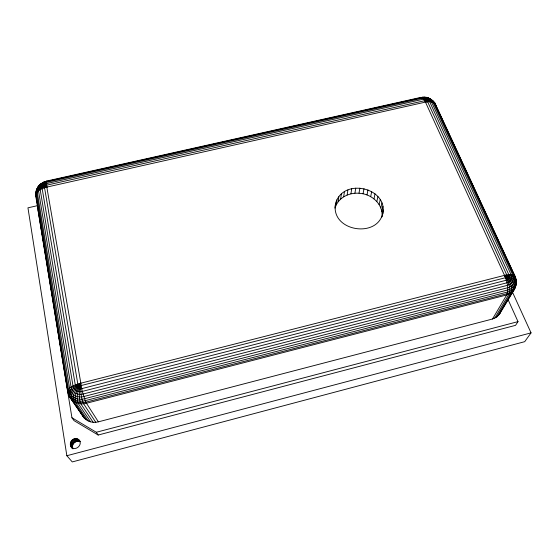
<?xml version="1.0" encoding="UTF-8"?>
<svg xmlns="http://www.w3.org/2000/svg" width="559" height="559" viewBox="0 0 559 559"><rect width="100%" height="100%" fill="white"/><g stroke="black" fill="none" stroke-linecap="round" stroke-linejoin="round"><path stroke-width="0.84" d="M70.21 397.149L68.757 395.038L67.737 391.593L35.839 196.495C35.245 191.562 37.153 186.301 41.359 183.45L44.014 184.694L46.809 187.09L82.271 391.419L85.779 402.187L98.363 421.842L492.5 319.014L496.651 317.1L499.627 313.92L514.21 289.632C516.523 285.677 516.97 280.66 515.098 276.446L435.747 105.008C434.616 99.893 429.158 98.852 425.455 102.101L46.809 187.09C42.435 188.201 37.187 190.312 35.874 195.091L67.96 391.684M98.363 421.842C92.696 423.387 86.03 421.353 82.886 416.217L69.882 397.337C68.596 390.93 76.178 386.625 80.545 383.271L504.525 275.363L511.017 274.49L513.854 275.049L515.098 276.446M70.504 445.642L72.656 448.255C71.161 444.202 76.01 439.849 79.881 441.743L77.82 439.067C71.838 436.362 67.227 445.642 73.019 448.891M95.764 422.297L83.591 403.759C80.692 397.4 80.699 390.133 80.545 383.271C75.989 384.871 69.016 386.164 67.737 391.593L68.757 395.038M381.832 217.039C392.041 188.886 343.736 176.05 335.652 203.148C329.496 232.16 381.091 239.657 383.229 209.974M335.12 207.305L335.652 203.148M335.009 208.144L336.259 204.818L336.916 199.801M336.259 204.818L338.167 201.764L338.838 196.733M338.167 201.764L340.669 199.074L341.36 194.015M40.905 184.316L40.996 183.715L42.945 182.43L46.816 181.046L47.208 181.43M340.669 199.074L343.687 196.81L344.414 191.744M343.687 196.81L347.139 195.056L347.901 189.969M36.042 192.45L35.839 196.495M492.5 319.014L506.678 294.977C509.214 288.612 506.95 281.422 504.525 275.363L425.455 102.101L423.729 99.118L421.13 97.329L46.523 181.081L46.809 187.09C43.267 186.979 38.906 187.048 36.517 190.095L35.762 193.169L36.139 195.811M347.139 195.056L350.919 193.847L351.716 188.753M350.919 193.847L354.909 193.218L355.748 188.124M354.909 193.218L358.997 193.197L359.884 188.103M382.09 214.922C382.223 204.287 372.993 195.804 363.07 193.777L363.993 188.683M367.004 194.937L367.969 189.857M370.68 196.656L371.679 191.583M373.985 198.878L375.026 193.819M376.836 201.547L377.905 196.502M379.135 204.573L380.232 199.556M380.812 207.878L381.923 202.882M381.804 211.365L382.936 206.39M382.216 215.984L382.782 213.524M515.538 286.131L515.181 287.599L498.314 315.646M39.214 185.805L41.359 183.45M36.761 190.451L36.754 189.305L38.138 186.643L39.968 184.666L43.392 185.239L46.809 187.09C42.959 187.503 38.529 188.453 36.244 191.891L68.471 389.42C69.498 396.673 77.701 400.782 84.416 398.77L507.775 289.988C514.035 288.758 517.697 281.324 514.692 275.65L435.195 103.89L432.463 100.431M93.157 422.311L80.81 403.773C78.19 397.302 79.553 389.965 80.545 383.271C75.919 385.689 69.323 388.274 68.38 394.053C70.511 401.551 79.154 405.373 86.379 403.277L506.678 294.977L508.997 294.153L512.827 291.442C519.542 282.882 515.719 275.021 504.525 275.363C507.831 280.8 511.401 287.745 508.997 294.153L494.694 318.232M36.062 191.227L36.517 190.095M36.754 189.305L38.823 186.042L39.871 185.707L42.882 185.861L46.809 187.09L44.685 181.633L44.965 182.101M426.293 97.497L429.724 98.461L433.155 101.025M499.627 313.92L500.564 311.978M496.651 317.1L511.073 292.965C513.337 286.529 508.501 280.045 504.525 275.363C509.228 274.769 517.194 275.356 516.243 281.946L515.719 285.397C517.669 279.262 509.053 276.53 504.525 275.363C508.872 279.046 513.784 284.028 513.316 290.177L509.535 292.853L507.244 293.664L85.779 402.187C79.832 403.787 72.803 401.725 69.491 396.324M423.953 97.804L424.609 97.07L426.384 97.301L425.455 102.101L429.633 101.647L434.28 102.968L513.854 275.049C516.523 280.073 513.274 286.655 507.726 287.745L83.689 396.548C77.743 398.329 70.476 394.689 69.561 388.274L37.236 192.261L37.956 187.538L42.491 186.524L46.809 187.09L42.945 182.43L42.847 183.072M507.949 299.358L518.004 321.628L515.552 325.338L98.181 435.028L74.061 420.654L71.936 417.755L37.949 209.793M512.205 291.588L531.05 332.871L524.712 341.675L72.265 461.93L66.849 455.725L27.95 207.829L37.306 205.705M512.827 291.442C518.361 285.314 509.57 278.235 504.525 275.363C509.004 277.292 514.238 279.968 515.65 285.027C514.371 288.549 511.178 291.064 507.614 291.987L85.122 400.67C77.848 402.857 68.967 398.392 67.856 390.538M431.981 100.599L431.716 99.816L428.103 97.769L425.455 102.101C429.473 99.823 435.761 100.788 435.915 106.294M37.816 187.482L38.746 186.364M421.793 97.818L422.842 97.077L424.889 97.308L425.455 102.101L429.438 99.46L430.423 99.236L431.716 99.816M419.697 98.125L421.13 97.329M42.784 182.562L44.741 181.668M66.849 455.725L531.05 332.871M71.936 417.755L96.302 432.261L518.004 321.628M107.726 167.896L110.284 167.323M292.692 126.53L295.25 125.957M330.201 118.138L332.752 117.572M420.368 97.532L424.889 97.308M422.297 97.245L428.236 98.028M358.997 193.197L363.07 193.777M427.831 97.902L431.499 100.138L433.015 102.269L512.617 274.658C514.86 278.878 512.121 284.405 507.46 285.321L82.97 394.067C77.974 395.562 71.866 392.516 71.091 387.121L38.536 190.933C37.893 186.28 42.086 182.423 46.341 181.528L421.954 97.532L423.401 97.322L423.96 97.965L425.455 102.101L428.474 98.873L429.724 98.461L430.185 99.502M77.82 439.067L80.154 441.372M71.95 447.591C76.38 450.98 82.921 444.272 79.126 440.038M433.532 101.906L434.378 102.898M70.86 446.389L72.467 448.346M70.301 444.838L72.446 447.459M70.245 443.993L72.39 446.62M70.336 443.133L72.481 445.768M70.581 442.288L72.726 444.929M70.965 441.477L73.103 444.132M71.482 440.737L73.613 443.392M72.111 440.073L74.235 442.742M72.831 439.521L74.948 442.19M73.627 439.094L75.738 441.764M74.473 438.794L76.569 441.47M75.339 438.64L77.428 441.324M76.206 438.64L78.281 441.317M77.037 438.78L79.112 441.456M78.526 439.493L80.07 441.498M71.182 398.553L74.081 402.78M76.017 405.596L77.953 408.412M79.399 410.523L81.335 413.339M84.346 418.146L71.426 399.378C69.903 392.851 76.464 387.492 80.545 383.271C78.526 389.581 75.779 396.771 78.127 403.319L90.642 421.884M86.17 419.767L73.362 401.089C71.573 394.5 76.953 388.302 80.545 383.271C77.652 389.008 73.55 395.828 75.619 402.417L88.287 421.025M96.302 432.261L98.181 435.028M82.173 414.764L82.886 416.217M438.116 111.045L438.85 112.632M440.681 116.586L443.245 122.135M443.979 123.721L446.18 128.472M448.011 132.434L449.478 135.599M451.309 139.561L453.873 145.109M454.607 146.696L457.905 153.823M461.937 162.536L463.397 165.709M465.235 169.67L467.799 175.212M472.558 185.511L474.025 188.683M475.856 192.638L478.42 198.186M479.524 200.562L480.258 202.148M486.484 215.613L487.951 218.786M489.782 222.748L490.879 225.123M493.443 230.671L494.177 232.251M497.112 238.588L498.572 241.761M500.41 245.722L501.507 248.098M504.071 253.639L504.805 255.225M506.636 259.187L509.2 264.735M509.934 266.315L512.135 271.073M515.063 277.411L515.873 279.654M511.611 276.817C511.841 279.633 509.682 282.169 506.992 282.784L82.271 391.419C78.386 392.579 73.634 390.21 73.019 386.017L40.199 189.711C39.696 186.084 42.966 183.079 46.278 182.388L422.835 98.132C426.07 97.441 429.92 98.754 431.45 101.829L511.017 274.49L511.611 276.817M509.501 276.146L508.459 279.018L506.328 280.227L81.621 388.673C78.966 389.469 75.71 387.848 75.29 384.983L42.177 188.642C41.827 186.161 44.07 184.1 46.341 183.625L423.729 99.118L426.091 99.104L428.25 100.026L429.633 101.647L509.501 276.146M507.111 275.657L506.58 277.11L505.497 277.725L79.595 385.941L78.414 385.249L77.827 384.054L44.434 187.041L45.02 186.028L46.516 185.211L425.811 100.445L427.614 101.738L507.111 275.657"/></g></svg>
